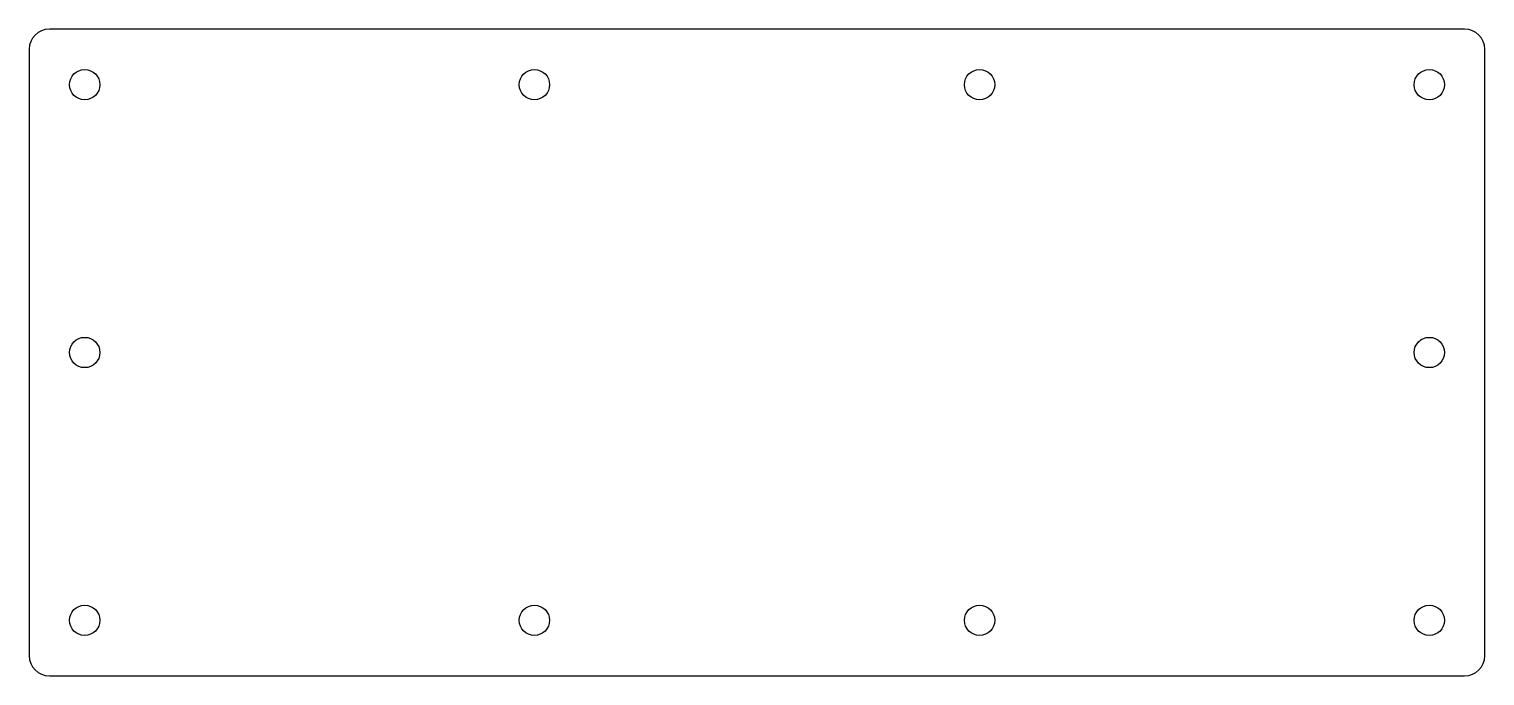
# Model space of a CAD drawing. Header units: millimetres. Extents: x 0 to 360, y 0 to 160.
import ezdxf

# ---------------------------------------------------------------- set-up
doc = ezdxf.new("R2010")
doc.units = ezdxf.units.MM
doc.layers.get('0').update_dxf_attribs({"linetype": 'CONTINUOUS'})

msp = doc.modelspace()

# ---------------------------------------------------------------- linework, layer by layer
msp.add_lwpolyline([(360, 5), (360, 155, 0.414213562), (355, 160), (5, 160, 0.414213562), (0, 155), (0, 5, 0.414213562), (5, 0), (355, 0, 0.414213562)], format="xyb", close=True)
for centre in [(13.75, 146.25, 0), (124.95925, 146.25, 0), (235.04075, 146.25, 0), (346.25, 146.25, 0), (13.75, 80, 0), (346.25, 80, 0), (13.75, 13.75, 0), (124.959, 13.75, 0), (235.041, 13.75, 0), (346.25, 13.75, 0)]:
    msp.add_circle(centre, 3.75)

doc.saveas('drawing.dxf')
